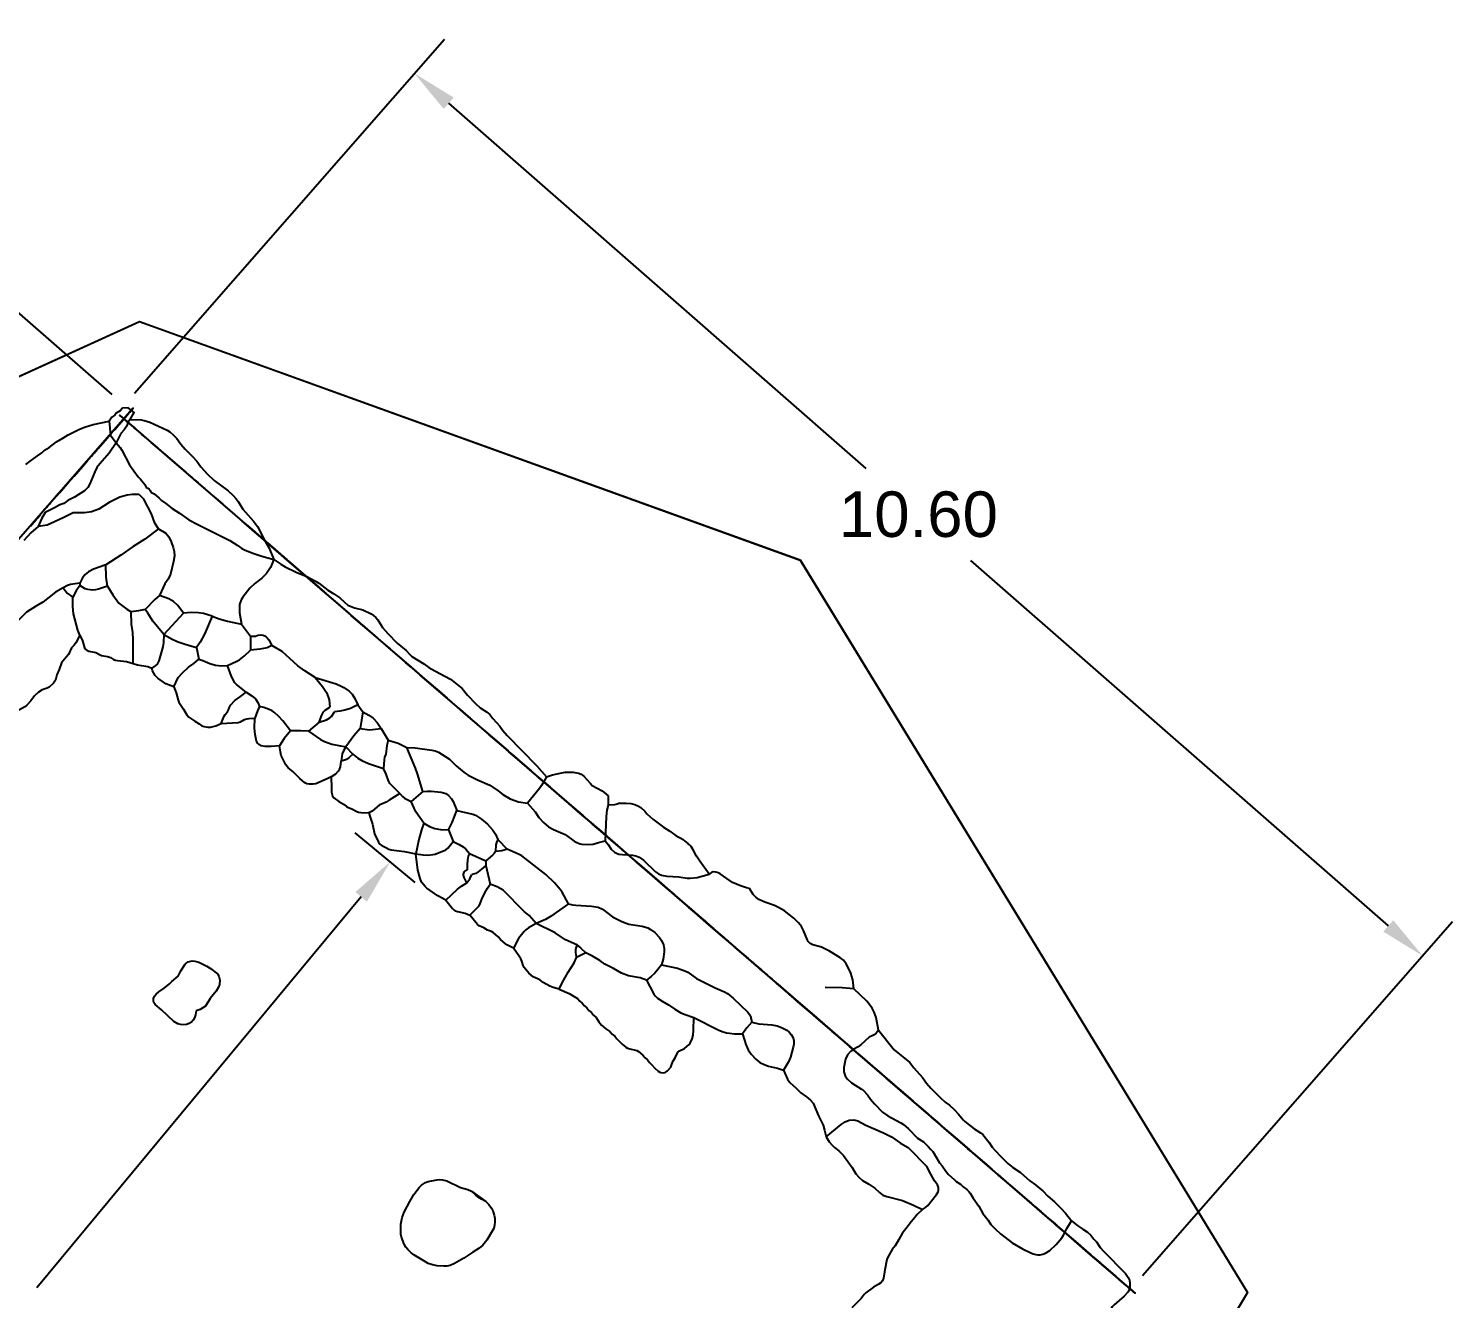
# Model space of a CAD drawing. Header units: metres. Extents: x -0.3 to 21.8, y 3 to 21.1.
# Drawn here: x 10.53 to 21.8, y 11 to 21.05 of the extents above; entities that cross this region are included whole.
import ezdxf

# ---------------------------------------------------------------- set-up
doc = ezdxf.new("R2010")
doc.units = ezdxf.units.M
doc.header["$MEASUREMENT"] = 0
doc.header["$XCLIPFRAME"] = 2
doc.layers.get('0').update_dxf_attribs({"color": 1})
for name, color, linetype in [('A-Wand-Steine', 5, 'Continuous'), ('D-Wand_Steine', 5, 'Continuous'), ('Plan_Bemassung', 7, 'Continuous'), ('Plan_Bild', 251, 'Continuous'), ('Plan_Steine', 5, 'Continuous')]:
    doc.layers.add(name, color=color, linetype=linetype)
doc.styles.get("Standard").update_dxf_attribs({"font": 'arial.ttf'})
doc.dimstyles.get("Standard").update_dxf_attribs({"dimscale": 2, "dimtxt": 0.18, "dimasz": 0.18, "dimexe": 0.18, "dimexo": 0.0625, "dimgap": 0.09, "dimtad": 0, "dimtih": 1, "dimtoh": 1, "dimzin": 0, "dimdsep": 46, "dimtxsty": 'Standard', "dimcen": 0.09, "dimadec": 0, "dimazin": 0, "dimtfac": 1, "dimtofl": 0, "dimtmove": 0, "dimatfit": 3, "dimfxl": 1, "dimtolj": 1, "dimtzin": 0, "dimarcsym": 0})
picture_1 = doc.add_image_def('image1.jpg', size_in_pixel=(608, 517))

# ---------------------------------------------------------------- blocks, each defined once
blk = doc.blocks.new('*D1')
at = {"layer": 'Defpoints', "color": 0, "transparency": 16777216}
for p in [(8.136, 20.814), (11.283, 18.071), (3.141, 8.729)]:
    blk.add_point(p, dxfattribs=at)
at = {"layer": 'Plan_Bemassung', "color": 0, "lineweight": -2, "transparency": 16777216}
for p, q in [((11.189, 18.154), (7.864, 21.051)), ((7.899, 20.543), (4.382, 16.507)), ((0.231, 11.743), (3.748, 15.779)), ((3.047, 8.811), (-0.277, 11.708))]:
    blk.add_line(p, q, dxfattribs=at)
at = {"layer": 'Plan_Bemassung', "color": 0, "transparency": 16777216}
for points in [[(7.854, 20.582), (7.944, 20.503), (8.136, 20.814)], [(0.185, 11.783), (0.276, 11.704), (-0.006, 11.472)]]:
    blk.add_solid(points, dxfattribs=at)
at = {"layer": 'Plan_Bemassung', "color": 0, "transparency": 16777216, "insert": (4.065, 16.143), "char_height": 0.36, "attachment_point": 5}
blk.add_mtext('\\A1;12.39', dxfattribs=at)
blk = doc.blocks.new('*D2')
at = {"layer": 'Defpoints', "color": 0, "transparency": 16777216}
for p in [(11.283, 18.071), (21.56, 13.711), (19.261, 11.086)]:
    blk.add_point(p, dxfattribs=at)
at = {"layer": 'Plan_Bemassung', "color": 0, "lineweight": -2, "transparency": 16777216}
for p, q in [((11.365, 18.165), (13.819, 20.967)), ((13.852, 20.459), (17.155, 17.567)), ((21.289, 13.948), (17.986, 16.84)), ((19.344, 11.18), (21.797, 13.982))]:
    blk.add_line(p, q, dxfattribs=at)
at = {"layer": 'Plan_Bemassung', "color": 0, "transparency": 16777216}
for points in [[(13.892, 20.504), (13.813, 20.414), (13.581, 20.696)], [(21.328, 13.993), (21.249, 13.903), (21.56, 13.711)]]:
    blk.add_solid(points, dxfattribs=at)
at = {"layer": 'Plan_Bemassung', "color": 0, "transparency": 16777216, "insert": (17.57, 17.204), "char_height": 0.36, "attachment_point": 5}
blk.add_mtext('\\A1;10.60', dxfattribs=at)
blk = doc.blocks.new('*D3')
at = {"layer": 'Defpoints', "color": 0, "transparency": 16777216}
for p in [(13.39, 14.455), (13.684, 14.211), (7.488, 6.738)]:
    blk.add_point(p, dxfattribs=at)
at = {"layer": 'Plan_Bemassung', "color": 0, "lineweight": -2, "transparency": 16777216}
for p, q in [((13.588, 14.291), (13.112, 14.685)), ((13.16, 14.178), (10.593, 11.083)), ((7.423, 7.26), (9.99, 10.355)), ((7.391, 6.818), (6.916, 7.212))]:
    blk.add_line(p, q, dxfattribs=at)
at = {"layer": 'Plan_Bemassung', "color": 0, "transparency": 16777216}
for points in [[(13.114, 14.216), (13.206, 14.14), (13.39, 14.455)], [(7.377, 7.298), (7.469, 7.221), (7.193, 6.982)]]:
    blk.add_solid(points, dxfattribs=at)
at = {"layer": 'Plan_Bemassung', "color": 0, "transparency": 16777216, "insert": (10.291, 10.719), "char_height": 0.36, "attachment_point": 5}
blk.add_mtext('\\A1;9.71', dxfattribs=at)

msp = doc.modelspace()

# ---------------------------------------------------------------- linework, layer by layer
msp.add_line((19.269, 11.055), (11.342, 17.91))
msp.add_lwpolyline([(11.348, 18.037), (3.25, 8.755)])
at = {"layer": 'A-Wand-Steine', "extrusion": (-0.753505, 0.657443, -1.93142e-16), "elevation": 3.307}
for points in [[(-20.791, 2.12), (-20.841, 2.308), (-20.965, 2.35), (-21.003, 2.285), (-21.013, 2.199), (-21.003, 2.018), (-20.979, 1.947), (-21.011, 1.86), (-21.018, 1.783), (-20.99, 1.725), (-21.022, 1.633), (-21.063, 1.533), (-21.039, 1.343), (-21.028, 1.131), (-21.03, 0.914), (-21.035, 0.778), (-21.062, 0.651), (-21.038, 0.584), (-21.022, 0.498), (-20.995, 0.476), (-20.892, 0.443), (-20.755, 0.547), (-20.668, 0.735), (-20.603, 0.9), (-20.538, 1.088), (-20.538, 1.354), (-20.56, 1.503), (-20.576, 1.588), (-20.596, 1.656), (-20.609, 1.786), (-20.669, 1.875), (-20.724, 1.955)], [(-20.068, 1.361), (-20.106, 1.477), (-20.175, 1.581), (-20.293, 1.603), (-20.351, 1.601), (-20.403, 1.61), (-20.459, 1.626), (-20.517, 1.606), (-20.577, 1.526), (-20.612, 1.44), (-20.643, 1.34), (-20.645, 1.28), (-20.664, 1.215), (-20.737, 1.124), (-20.811, 0.962), (-20.871, 0.882), (-20.884, 0.754), (-20.908, 0.637), (-21.019, 0.452), (-21.033, 0.331), (-21.033, 0.228), (-21.017, 0.14), (-20.984, 0.102), (-20.959, 0.078), (-20.867, 0.095), (-20.773, 0.07), (-20.668, 0.016), (-20.529, -0.015), (-20.414, -0.032), (-20.315, -0.015), (-20.166, -0.032), (-20.045, -0.021), (-20.001, -0.005), (-19.915, 0.004), (-19.86, 0.013), (-19.829, 0.025), (-19.842, 0.195), (-19.871, 0.258), (-19.895, 0.349), (-19.88, 0.431), (-19.906, 0.604), (-19.947, 0.684), (-19.953, 0.787), (-19.984, 0.889), (-20.024, 0.962), (-20.037, 1.047), (-20.033, 1.128), (-20.06, 1.227)]]:
    msp.add_lwpolyline(points, close=True, dxfattribs=at)
at = {"layer": 'D-Wand_Steine', "extrusion": (0.654129, 0.756383, -6.32069e-16), "elevation": 20.966}
for points in [[(3.194, 0.953), (3.182, 1.06), (3.206, 1.109), (3.211, 1.153), (3.187, 1.187), (3.158, 1.195), (3.138, 1.21), (3.128, 1.259), (3.139, 1.306), (3.147, 1.318), (3.13, 1.332), (3.108, 1.352), (3.112, 1.387), (3.119, 1.425), (3.12, 1.481), (3.106, 1.495), (3.065, 1.513), (3.017, 1.523), (2.953, 1.514), (2.867, 1.48), (2.804, 1.48), (2.735, 1.493), (2.681, 1.507), (2.632, 1.516), (2.568, 1.525), (2.539, 1.532), (2.507, 1.585), (2.477, 1.613), (2.439, 1.623), (2.389, 1.621), (2.37, 1.602), (2.291, 1.554), (2.229, 1.537), (2.182, 1.535), (2.107, 1.502), (2.06, 1.468), (1.998, 1.455), (1.934, 1.445), (1.886, 1.396), (1.755, 1.319), (1.678, 1.294), (1.703, 1.257), (1.713, 1.219), (1.604, 1.109), (1.581, 1.056), (1.579, 1.017), (1.6, 0.97), (1.632, 0.941), (1.681, 0.9), (1.722, 0.857), (1.75, 0.817), (1.758, 0.765), (1.78, 0.744), (1.836, 0.707), (1.934, 0.621), (1.936, 0.577), (1.939, 0.545), (1.932, 0.515), (1.903, 0.503), (1.833, 0.494), (1.801, 0.496), (1.795, 0.475), (1.802, 0.432), (1.805, 0.404), (1.824, 0.397), (1.93, 0.387), (1.98, 0.355), (2.016, 0.316), (2.076, 0.304), (2.149, 0.279), (2.261, 0.26), (2.378, 0.264), (2.589, 0.183), (2.736, 0.156), (2.844, 0.152), (2.93, 0.152), (2.979, 0.178), (3.011, 0.228), (3.03, 0.258), (3.081, 0.26), (3.11, 0.264), (3.127, 0.283), (3.133, 0.314), (3.118, 0.329), (3.102, 0.367), (3.116, 0.405), (3.146, 0.437), (3.146, 0.483), (3.163, 0.511), (3.19, 0.525), (3.197, 0.538), (3.224, 0.582), (3.234, 0.639), (3.257, 0.687), (3.259, 0.712), (3.243, 0.737), (3.233, 0.797), (3.227, 0.847), (3.242, 0.876), (3.237, 0.908)], [(1.783, 0.703), (1.723, 0.751), (1.698, 0.805), (1.674, 0.851), (1.621, 0.923), (1.597, 0.956), (1.552, 0.992), (1.553, 1.056), (1.578, 1.093), (1.62, 1.155), (1.645, 1.187), (1.662, 1.204), (1.669, 1.233), (1.643, 1.248), (1.613, 1.236), (1.558, 1.201), (1.537, 1.114), (1.489, 1.017), (1.472, 0.948), (1.447, 0.917), (1.442, 0.858), (1.434, 0.794), (1.42, 0.739), (1.412, 0.681), (1.405, 0.631), (1.398, 0.581), (1.392, 0.562), (1.335, 0.467), (1.384, 0.451), (1.434, 0.451), (1.534, 0.445), (1.57, 0.436), (1.599, 0.418), (1.638, 0.426), (1.681, 0.442), (1.718, 0.445), (1.753, 0.41), (1.759, 0.391), (1.768, 0.395), (1.778, 0.503), (1.819, 0.538), (1.883, 0.54), (1.907, 0.57), (1.87, 0.619)], [(1.739, 0.393), (1.734, 0.413), (1.728, 0.423), (1.694, 0.422), (1.611, 0.41), (1.572, 0.407), (1.538, 0.418), (1.511, 0.419), (1.495, 0.429), (1.392, 0.438), (1.308, 0.452), (1.252, 0.458), (1.216, 0.463), (1.173, 0.452), (1.144, 0.428), (1.119, 0.405), (1.1, 0.38), (1.078, 0.361), (1.074, 0.341), (1.083, 0.331), (1.136, 0.326), (1.264, 0.325), (1.313, 0.336), (1.448, 0.345), (1.566, 0.342), (1.643, 0.351), (1.694, 0.362), (1.73, 0.375)], [(1.419, 0.831), (1.437, 0.949), (1.515, 1.112), (1.559, 1.252), (1.595, 1.437), (1.573, 1.499), (1.54, 1.618), (1.542, 1.694), (1.513, 1.846), (1.422, 1.902), (1.342, 1.902), (1.262, 1.917), (1.205, 1.942), (1.118, 1.953), (1.042, 1.98), (0.984, 2.002), (0.904, 2.024), (0.862, 2.04), (0.809, 2.102), (0.758, 2.148), (0.722, 2.166), (0.665, 2.137), (0.57, 2.153), (0.505, 2.201), (0.463, 2.246), (0.43, 2.281), (0.408, 2.326), (0.357, 2.372), (0.261, 2.399), (0.186, 2.394), (0.097, 2.385), (0.024, 2.403), (-0.082, 2.43), (-0.166, 2.429), (-0.208, 2.387), (-0.252, 2.363), (-0.302, 2.326), (-0.358, 2.28), (-0.406, 2.222), (-0.446, 2.19), (-0.479, 2.153), (-0.539, 2.115), (-0.589, 2.099), (-0.637, 2.086), (-0.755, 2.101), (-0.804, 2.027), (-0.817, 1.965), (-0.846, 1.912), (-0.879, 1.856), (-0.875, 1.807), (-0.846, 1.77), (-0.846, 1.58), (-0.868, 1.37), (-0.917, 1.177), (-0.953, 1.044), (-0.984, 0.822), (-1.046, 0.722), (-1.052, 0.627), (-0.979, 0.492), (-0.859, 0.328), (-0.813, 0.332), (-0.715, 0.354), (-0.607, 0.385), (-0.508, 0.423), (-0.335, 0.483), (-0.246, 0.529), (-0.153, 0.509), (-0.08, 0.472), (0.115, 0.445), (0.206, 0.428), (0.268, 0.403), (0.33, 0.368), (0.447, 0.372), (0.503, 0.383), (0.671, 0.392), (0.76, 0.357), (0.837, 0.334), (1.031, 0.324), (1.062, 0.35), (1.096, 0.395), (1.147, 0.443), (1.187, 0.47), (1.238, 0.477), (1.295, 0.472), (1.324, 0.494), (1.348, 0.559), (1.382, 0.656), (1.397, 0.727)], [(-0.926, 0.371), (-1.022, 0.488), (-1.045, 0.52), (-1.068, 0.578), (-1.313, 0.576), (-1.413, 0.59), (-1.483, 0.595), (-1.583, 0.597), (-1.604, 0.539), (-1.595, 0.497), (-1.583, 0.464), (-1.544, 0.434), (-1.523, 0.413), (-1.518, 0.385), (-1.532, 0.35), (-1.539, 0.332), (-1.539, 0.311), (-1.532, 0.28), (-1.504, 0.245), (-1.467, 0.206), (-1.388, 0.201), (-1.18, 0.199), (-1.003, 0.206), (-0.964, 0.215), (-0.929, 0.241), (-0.894, 0.278)], [(-1.185, 0.73), (-1.124, 0.823), (-1.078, 0.877), (-1.068, 0.949), (-1.117, 1.012), (-1.157, 1.042), (-1.194, 1.042), (-1.243, 1.026), (-1.304, 0.977), (-1.35, 0.923), (-1.374, 0.902), (-1.444, 0.89), (-1.509, 0.86), (-1.534, 0.825), (-1.544, 0.786), (-1.502, 0.718), (-1.52, 0.679), (-1.537, 0.653), (-1.479, 0.627), (-1.418, 0.609), (-1.311, 0.613), (-1.255, 0.63), (-1.255, 0.648), (-1.206, 0.672), (-1.18, 0.683)], [(-1.54, 0.38), (-1.53, 0.406), (-1.558, 0.418), (-1.582, 0.443), (-1.603, 0.474), (-1.61, 0.511), (-1.624, 0.532), (-1.805, 0.548), (-1.871, 0.569), (-1.952, 0.562), (-1.941, 0.541), (-1.887, 0.515), (-1.756, 0.492), (-1.712, 0.478), (-1.684, 0.46), (-1.677, 0.42), (-1.691, 0.39), (-1.708, 0.362), (-1.717, 0.338), (-1.708, 0.308), (-1.684, 0.283), (-1.68, 0.25), (-1.691, 0.227), (-1.736, 0.208), (-1.826, 0.194), (-1.831, 0.182), (-1.803, 0.175), (-1.754, 0.175), (-1.659, 0.175), (-1.6, 0.175), (-1.535, 0.175), (-1.498, 0.189), (-1.498, 0.215), (-1.528, 0.241), (-1.556, 0.245), (-1.577, 0.255), (-1.589, 0.283), (-1.575, 0.322), (-1.561, 0.357)], [(-1.783, 0.94), (-1.833, 0.94), (-1.893, 0.925), (-1.921, 0.936), (-1.948, 0.962), (-1.973, 0.996), (-1.98, 1.046), (-2, 1.092), (-2.039, 1.107), (-2.09, 1.096), (-2.136, 1.092), (-2.199, 1.094), (-2.253, 1.1), (-2.298, 1.103), (-2.368, 1.128), (-2.411, 1.154), (-2.478, 1.178), (-2.534, 1.168), (-2.578, 1.183), (-2.632, 1.22), (-2.699, 1.224), (-2.718, 1.194), (-2.729, 1.144), (-2.727, 1.113), (-2.721, 1.066), (-2.723, 1.007), (-2.738, 0.957), (-2.74, 0.907), (-2.688, 0.855), (-2.707, 0.819), (-2.737, 0.793), (-2.79, 0.756), (-2.781, 0.689), (-2.738, 0.626), (-2.696, 0.49), (-2.647, 0.487), (-2.627, 0.464), (-2.541, 0.474), (-2.428, 0.533), (-2.287, 0.557), (-2.148, 0.57), (-2.058, 0.589), (-2.03, 0.574), (-1.996, 0.582), (-1.952, 0.591), (-1.883, 0.591), (-1.774, 0.576), (-1.716, 0.595), (-1.682, 0.613), (-1.679, 0.647), (-1.681, 0.717), (-1.705, 0.825)], [(-1.695, 0.252), (-1.701, 0.273), (-1.725, 0.295), (-1.734, 0.305), (-1.736, 0.352), (-1.708, 0.385), (-1.698, 0.42), (-1.703, 0.446), (-1.756, 0.481), (-1.895, 0.507), (-1.962, 0.537), (-2.036, 0.548), (-2.142, 0.551), (-2.252, 0.531), (-2.38, 0.509), (-2.498, 0.467), (-2.601, 0.452), (-2.681, 0.451), (-2.722, 0.432), (-2.751, 0.404), (-2.77, 0.365), (-2.762, 0.34), (-2.728, 0.32), (-2.691, 0.306), (-2.642, 0.235), (-2.615, 0.174), (-2.601, 0.129), (-2.469, 0.118), (-2.248, 0.146), (-2.022, 0.161), (-1.883, 0.168), (-1.852, 0.193), (-1.808, 0.21), (-1.746, 0.219), (-1.704, 0.226)], [(-2.735, 0.587), (-2.77, 0.644), (-2.8, 0.676), (-2.873, 0.691), (-2.999, 0.661), (-3.068, 0.635), (-3.094, 0.501), (-3.081, 0.414), (-2.995, 0.39), (-2.878, 0.383), (-2.802, 0.403), (-2.748, 0.423), (-2.72, 0.462), (-2.713, 0.511)], [(-2.753, 0.216), (-2.763, 0.256), (-2.788, 0.293), (-2.819, 0.328), (-2.861, 0.336), (-2.911, 0.331), (-2.975, 0.336), (-3.042, 0.324), (-3.057, 0.287), (-3.07, 0.243), (-3.087, 0.192), (-3.102, 0.166), (-3.108, 0.083), (-3.076, 0.059), (-3.047, 0.054), (-2.954, 0.063), (-2.878, 0.061), (-2.79, 0.064), (-2.764, 0.07), (-2.725, 0.083), (-2.718, 0.111), (-2.721, 0.141)], [(-2.823, 0.941), (-2.854, 0.961), (-2.907, 1), (-2.957, 1.039), (-2.959, 1.064), (-3.019, 1.065), (-3.049, 1.077), (-3.108, 1.093), (-3.261, 1.091), (-3.32, 1.082), (-3.358, 1.061), (-3.402, 1.033), (-3.417, 0.999), (-3.439, 0.955), (-3.453, 0.916), (-3.455, 0.871), (-3.428, 0.835), (-3.369, 0.795), (-3.301, 0.776), (-3.183, 0.774), (-3.057, 0.765), (-2.953, 0.748), (-2.871, 0.757), (-2.819, 0.78), (-2.794, 0.838), (-2.806, 0.916)], [(-3.111, 0.483), (-3.124, 0.574), (-3.137, 0.653), (-3.204, 0.702), (-3.313, 0.731), (-3.386, 0.739), (-3.471, 0.705), (-3.514, 0.666), (-3.546, 0.579), (-3.566, 0.499), (-3.566, 0.436), (-3.557, 0.375), (-3.518, 0.317), (-3.494, 0.304), (-3.443, 0.319), (-3.365, 0.329), (-3.274, 0.329), (-3.155, 0.338), (-3.116, 0.364), (-3.109, 0.403)], [(-3.17, 0.208), (-3.182, 0.26), (-3.22, 0.271), (-3.25, 0.268), (-3.27, 0.28), (-3.29, 0.304), (-3.318, 0.32), (-3.355, 0.324), (-3.422, 0.31), (-3.454, 0.288), (-3.486, 0.263), (-3.516, 0.233), (-3.519, 0.206), (-3.505, 0.196), (-3.474, 0.182), (-3.438, 0.196), (-3.4, 0.204), (-3.355, 0.193), (-3.347, 0.174), (-3.349, 0.139), (-3.364, 0.126), (-3.383, 0.12), (-3.42, 0.122), (-3.444, 0.11), (-3.437, 0.094), (-3.4, 0.082), (-3.384, 0.073), (-3.384, 0.054), (-3.378, 0.032), (-3.29, 0.032), (-3.23, 0.031), (-3.18, 0.058), (-3.172, 0.161)], [(-3.57, 0.767), (-3.558, 0.838), (-3.6, 0.892), (-3.646, 0.931), (-3.705, 0.931), (-3.788, 0.921), (-3.884, 0.894), (-3.957, 0.887), (-4.014, 0.858), (-4.031, 0.792), (-4.038, 0.745), (-4.031, 0.669), (-4.05, 0.623), (-4.048, 0.581), (-4.019, 0.566), (-3.933, 0.564), (-3.842, 0.564), (-3.749, 0.571), (-3.683, 0.593), (-3.617, 0.628), (-3.595, 0.674)], [(-3.596, 0.135), (-3.577, 0.158), (-3.575, 0.203), (-3.604, 0.221), (-3.783, 0.21), (-3.879, 0.209), (-3.992, 0.209), (-4.11, 0.199), (-4.125, 0.192), (-4.122, 0.152), (-4.125, 0.098), (-4.156, 0.063), (-4.188, 0.044), (-4.205, 0.028), (-4.208, 0.003), (-4.198, -0.01), (-4.003, -0.008), (-3.968, 0.013), (-3.794, 0.02), (-3.647, 0.025), (-3.598, 0.032), (-3.595, 0.088)], [(-3.626, 0.375), (-3.614, 0.434), (-3.626, 0.497), (-3.683, 0.529), (-3.737, 0.537), (-3.818, 0.51), (-3.871, 0.49), (-3.92, 0.493), (-3.952, 0.471), (-3.967, 0.422), (-3.984, 0.39), (-4.006, 0.36), (-4.026, 0.319), (-4.018, 0.287), (-4.009, 0.25), (-3.886, 0.253), (-3.813, 0.248), (-3.744, 0.245), (-3.697, 0.262), (-3.666, 0.326)], [(-4.082, 0.463), (-4.117, 0.547), (-4.171, 0.642), (-4.224, 0.674), (-4.364, 0.701), (-4.43, 0.706), (-4.472, 0.689), (-4.506, 0.657), (-4.514, 0.62), (-4.523, 0.508), (-4.54, 0.446), (-4.572, 0.412), (-4.621, 0.378), (-4.624, 0.353), (-4.599, 0.343), (-4.487, 0.314), (-4.391, 0.265), (-4.354, 0.211), (-4.354, 0.14), (-4.347, 0.077), (-4.3, 0.069), (-4.249, 0.05), (-4.249, -0.009), (-4.229, -0.016), (-4.217, 0.02), (-4.193, 0.052), (-4.156, 0.081), (-4.134, 0.123), (-4.134, 0.17), (-4.119, 0.238), (-4.077, 0.248), (-4.055, 0.26), (-4.046, 0.295), (-4.07, 0.319), (-4.077, 0.356), (-4.07, 0.397)], [(-4.385, 0.207), (-4.459, 0.294), (-4.562, 0.316), (-4.674, 0.336), (-4.744, 0.353), (-4.842, 0.355), (-4.873, 0.338), (-4.914, 0.303), (-4.987, 0.215), (-5.013, 0.17), (-5.081, 0.102), (-5.103, 0.078), (-5.105, 0.054), (-5.076, 0.038), (-5.037, 0.034), (-5.026, 0.008), (-5.013, -0.027), (-4.963, -0.029), (-4.831, 0.001), (-4.761, 0.03), (-4.687, 0.041), (-4.538, -0.003), (-4.378, -0.029), (-4.3, -0.025), (-4.265, -0.014), (-4.273, 0.038), (-4.304, 0.058), (-4.357, 0.069), (-4.372, 0.135)], [(-4.985, 1.117), (-5.043, 1.177), (-5.136, 1.363), (-5.254, 1.572), (-5.3, 1.698), (-5.391, 1.8), (-5.403, 1.839), (-5.482, 1.874), (-5.55, 1.885), (-5.641, 1.883), (-5.661, 1.9), (-5.67, 1.982), (-5.69, 2.083), (-5.739, 2.101), (-5.815, 2.116), (-5.864, 2.173), (-5.926, 2.213), (-6.012, 2.224), (-6.159, 2.202), (-6.26, 2.213), (-6.272, 2.18), (-6.311, 2.119), (-6.382, 2.033), (-6.471, 1.964), (-6.475, 1.806), (-6.602, 1.695), (-6.788, 1.531), (-6.81, 1.42), (-6.826, 1.262), (-6.807, 1.188), (-6.816, 0.551), (-6.797, 0.467), (-6.731, 0.41), (-6.652, 0.372), (-6.557, 0.389), (-6.49, 0.391), (-6.451, 0.354), (-6.451, 0.304), (-6.471, 0.265), (-6.478, 0.23), (-6.461, 0.223), (-6.378, 0.222), (-6.26, 0.212), (-6.105, 0.191), (-5.924, 0.126), (-5.771, 0.103), (-5.651, 0.093), (-5.612, 0.112), (-5.565, 0.149), (-5.44, 0.168), (-5.371, 0.205), (-5.332, 0.24), (-5.305, 0.284), (-5.241, 0.284), (-5.183, 0.313), (-5.077, 0.364), (-4.907, 0.414), (-4.797, 0.448), (-4.755, 0.49), (-4.694, 0.534), (-4.613, 0.548), (-4.608, 0.637), (-4.603, 0.801), (-4.576, 0.932), (-4.6, 0.971), (-4.703, 1.019), (-4.826, 1.066), (-4.87, 1.064), (-4.912, 1.087)], [(-4.797, 0.448), (-4.755, 0.49), (-4.694, 0.534), (-4.613, 0.548), (-4.608, 0.637), (-4.603, 0.801), (-4.576, 0.932), (-4.6, 0.971), (-4.703, 1.019), (-4.826, 1.066), (-4.87, 1.064), (-4.912, 1.087), (-4.985, 1.117), (-5.043, 1.177), (-5.136, 1.363), (-5.254, 1.572), (-5.3, 1.698), (-5.391, 1.8), (-5.403, 1.839), (-5.482, 1.874), (-5.55, 1.885), (-5.641, 1.883), (-5.661, 1.9), (-5.67, 1.982), (-5.69, 2.083), (-5.739, 2.101), (-5.815, 2.116), (-5.864, 2.173), (-5.926, 2.213), (-6.012, 2.224), (-6.159, 2.202), (-6.26, 2.213), (-6.272, 2.18), (-6.311, 2.119), (-6.382, 2.033), (-6.471, 1.964), (-6.475, 1.806), (-6.602, 1.695), (-6.788, 1.531), (-6.81, 1.42), (-6.826, 1.262), (-6.807, 1.188), (-6.816, 0.551), (-6.797, 0.467), (-6.731, 0.41), (-6.652, 0.372), (-6.557, 0.389), (-6.49, 0.391), (-6.451, 0.354), (-6.451, 0.304), (-6.471, 0.265), (-6.478, 0.23), (-6.461, 0.223), (-6.378, 0.222), (-6.26, 0.212), (-6.105, 0.191), (-5.924, 0.126), (-5.771, 0.103), (-5.651, 0.093), (-5.612, 0.112), (-5.565, 0.149), (-5.44, 0.168), (-5.371, 0.205), (-5.332, 0.24), (-5.305, 0.284), (-5.241, 0.284), (-5.183, 0.313), (-5.077, 0.364), (-4.907, 0.414)], [(-5.128, 0.165), (-5.095, 0.18), (-5.058, 0.195), (-5.032, 0.222), (-5.028, 0.252), (-5.06, 0.272), (-5.122, 0.278), (-5.196, 0.278), (-5.253, 0.272), (-5.279, 0.257), (-5.321, 0.222), (-5.358, 0.184), (-5.375, 0.154), (-5.364, 0.121), (-5.343, 0.115), (-5.292, 0.11), (-5.24, 0.112), (-5.174, 0.128)], [(-5.266, 0.016), (-5.292, 0.034), (-5.319, 0.055), (-5.375, 0.069), (-5.478, 0.064), (-5.579, 0.058), (-5.631, 0.053), (-5.645, 0.036), (-5.64, -0.001), (-5.64, -0.039), (-5.612, -0.049), (-5.542, -0.043), (-5.421, -0.032), (-5.327, -0.032), (-5.257, -0.034), (-5.22, -0.034), (-5.216, -0.019)], [(-5.654, 0.025), (-5.694, 0.049), (-5.74, 0.074), (-5.833, 0.092), (-5.915, 0.092), (-5.963, 0.089), (-5.978, 0.07), (-5.984, 0.021), (-5.939, -0.027), (-5.841, -0.047), (-5.767, -0.051), (-5.683, -0.051), (-5.658, -0.044), (-5.651, -0.013)], [(-6.017, 0.052), (-6.082, 0.111), (-6.154, 0.167), (-6.238, 0.184), (-6.285, 0.16), (-6.327, 0.114), (-6.358, 0.067), (-6.377, 0.019), (-6.365, -0.012), (-6.312, -0.028), (-6.243, -0.044), (-6.175, -0.05), (-6.055, -0.035), (-5.998, 0.008)], [(-6.336, 0.183), (-6.367, 0.213), (-6.46, 0.211), (-6.504, 0.208), (-6.516, 0.191), (-6.509, 0.16), (-6.518, 0.141), (-6.523, 0.085), (-6.521, 0.013), (-6.509, 0), (-6.461, -0.003), (-6.425, 0.003), (-6.396, 0.024), (-6.367, 0.057), (-6.348, 0.114), (-6.336, 0.133)], [(-6.464, 0.326), (-6.49, 0.353), (-6.527, 0.364), (-6.576, 0.359), (-6.641, 0.344), (-6.694, 0.367), (-6.775, 0.409), (-6.824, 0.454), (-6.881, 0.465), (-6.943, 0.458), (-7.034, 0.455), (-7.152, 0.457), (-7.223, 0.452), (-7.283, 0.435), (-7.339, 0.412), (-7.348, 0.356), (-7.315, 0.292), (-7.322, 0.24), (-7.327, 0.185), (-7.346, 0.14), (-7.366, 0.06), (-7.349, -0.006), (-7.313, -0.023), (-7.22, -0.034), (-7.051, -0.033), (-7.051, 0.071), (-7.025, 0.121), (-6.97, 0.133), (-6.881, 0.207), (-6.778, 0.248), (-6.632, 0.249), (-6.544, 0.243), (-6.503, 0.217), (-6.497, 0.234), (-6.481, 0.275)], [(-6.53, 0.127), (-6.521, 0.172), (-6.539, 0.214), (-6.588, 0.231), (-6.789, 0.234), (-6.853, 0.191), (-6.916, 0.145), (-6.954, 0.115), (-6.995, 0.095), (-7.017, 0.083), (-7.031, 0.053), (-7.038, 0.02), (-7.014, -0.025), (-6.875, -0.031), (-6.642, -0.03), (-6.561, -0.015), (-6.533, 0.02)], [(-6.857, 0.913), (-6.829, 1.143), (-6.833, 1.214), (-6.9, 1.293), (-6.959, 1.347), (-7.07, 1.356), (-7.137, 1.376), (-7.227, 1.325), (-7.272, 1.193), (-7.316, 1.01), (-7.333, 0.923), (-7.291, 0.793), (-7.285, 0.655), (-7.291, 0.599), (-7.285, 0.548), (-7.274, 0.497), (-7.272, 0.469), (-7.202, 0.477), (-7.148, 0.486), (-7.064, 0.474), (-6.984, 0.486), (-6.906, 0.486), (-6.846, 0.49), (-6.846, 0.716)]]:
    msp.add_lwpolyline(points, close=True, dxfattribs=at)
at = {"layer": 'Plan_Bild'}
msp.add_lwpolyline([(0.85, 9.495), (4.661, 15.664), (11.406, 18.731), (16.633, 16.844), (20.174, 11.046), (16.431, 4.809), (10.496, 2.955), (5.909, 3.529)], close=True, dxfattribs=at)
at = {"layer": 'Plan_Steine'}
for p, q in [((11.333, 17.957), (11.315, 17.938)), ((11.258, 17.846), (11.22, 17.772)), ((11.403, 17.362), (11.44, 17.325)), ((10.734, 17.256), (10.659, 17.219)), ((10.808, 17.181), (10.733, 17.145)), ((10.882, 17.218), (10.808, 17.181)), ((10.934, 16.66), (10.933, 16.642)), ((11.754, 16.423), (11.599, 16.254)), ((12.212, 16.335), (12.285, 16.242)), ((12.285, 16.242), (12.285, 16.13)), ((12.285, 16.242), (12.323, 16.242)), ((11.858, 16.152), (11.876, 16.059)), ((12.452, 16.166), (12.415, 16.148)), ((13.135, 15.697), (13.172, 15.641)), ((12.829, 15.56), (12.743, 15.488)), ((13.172, 15.641), (13.152, 15.511)), ((13.319, 15.51), (13.374, 15.417)), ((13.04, 15.364), (13.095, 15.308)), ((13.647, 15.011), (13.556, 14.933)), ((15.116, 14.977), (15.115, 14.903)), ((13.852, 14.708), (13.888, 14.615)), ((14.241, 14.631), (14.315, 14.556)), ((14.017, 14.521), (14.147, 14.464)), ((14.147, 14.464), (14.146, 14.427)), ((14.146, 14.427), (14.182, 14.278)), ((14.939, 13.734), (14.865, 13.698)), ((17.489, 12.193), (17.637, 12.043))]:
    msp.add_line(p, q, dxfattribs=at)
for points in [[(11.333, 17.957), (11.363, 18.012), (11.315, 18.049), (11.271, 18.045), (11.252, 18.025), (11.222, 18.007), (11.21, 17.99), (11.186, 17.975), (11.165, 17.942)], [(10.507, 17.601), (10.541, 17.625), (10.598, 17.669), (10.633, 17.693), (10.655, 17.712), (10.69, 17.735), (10.749, 17.779), (10.8, 17.808), (10.842, 17.835), (10.927, 17.878), (10.971, 17.895), (11.038, 17.916), (11.165, 17.942)], [(11.165, 17.942), (11.176, 17.833), (11.22, 17.772)], [(11.315, 17.938), (11.308, 17.914), (11.3, 17.897), (11.284, 17.874), (11.258, 17.846)], [(11.333, 17.957), (11.418, 17.953), (11.442, 17.949), (11.487, 17.934), (11.626, 17.872), (11.647, 17.858), (11.676, 17.832), (11.701, 17.805), (11.732, 17.761), (11.768, 17.721), (11.823, 17.666), (11.859, 17.626), (11.89, 17.582), (11.942, 17.525), (11.998, 17.473), (12.108, 17.391), (12.145, 17.356), (12.17, 17.328), (12.186, 17.308), (12.224, 17.247), (12.309, 17.151), (12.339, 17.11), (12.393, 17.006), (12.429, 16.944), (12.47, 16.849)], [(11.22, 17.772), (11.166, 17.69), (11.091, 17.605), (11.068, 17.575), (11.052, 17.543), (11.014, 17.446), (10.997, 17.417), (10.971, 17.392), (10.891, 17.342), (10.839, 17.314), (10.808, 17.292)], [(11.22, 17.772), (11.253, 17.733), (11.267, 17.712), (11.327, 17.597), (11.395, 17.503), (11.414, 17.483), (11.447, 17.442), (11.459, 17.417)], [(11.403, 17.362), (11.348, 17.362), (11.308, 17.358), (11.249, 17.342), (11.165, 17.299), (11.083, 17.245), (11.027, 17.224), (10.971, 17.217), (10.882, 17.218)], [(11.459, 17.417), (11.471, 17.412), (11.482, 17.404), (11.49, 17.393), (11.496, 17.38)], [(11.496, 17.38), (11.521, 17.368), (11.561, 17.334), (11.581, 17.315), (11.614, 17.292), (11.665, 17.251), (11.723, 17.215), (11.795, 17.163), (11.868, 17.124), (12.121, 16.997), (12.179, 16.962), (12.217, 16.934), (12.242, 16.922), (12.31, 16.896), (12.374, 16.874), (12.47, 16.849)], [(10.808, 17.292), (10.776, 17.28), (10.734, 17.256)], [(11.556, 17.091), (11.527, 17.135), (11.501, 17.208), (11.44, 17.325)], [(10.659, 17.219), (10.629, 17.17), (10.603, 17.108)], [(10.733, 17.145), (10.675, 17.119), (10.603, 17.108)], [(10.603, 17.108), (10.547, 17.059), (10.491, 16.998)], [(11.556, 17.091), (11.448, 17.009), (11.355, 16.952), (11.259, 16.881), (11.14, 16.805)], [(11.556, 17.091), (11.615, 17.055), (11.638, 17.028), (11.657, 16.987), (11.671, 16.944), (11.679, 16.911), (11.683, 16.877), (11.676, 16.833), (11.651, 16.733), (11.634, 16.693), (11.607, 16.654), (11.592, 16.625), (11.564, 16.563)], [(11.14, 16.805), (11.041, 16.771), (11.002, 16.75), (10.977, 16.728), (10.956, 16.704), (10.934, 16.66)], [(11.152, 16.637), (11.142, 16.709), (11.14, 16.805)], [(12.47, 16.849), (12.442, 16.785), (12.428, 16.761), (12.412, 16.738), (12.374, 16.7), (12.319, 16.659), (12.278, 16.621), (12.224, 16.55), (12.211, 16.529), (12.198, 16.492), (12.196, 16.452), (12.197, 16.425), (12.212, 16.335)], [(12.47, 16.849), (12.525, 16.811), (12.559, 16.79), (12.645, 16.748), (12.731, 16.713), (12.805, 16.675), (12.826, 16.661), (12.895, 16.606), (12.945, 16.576), (12.991, 16.545), (13.027, 16.509), (13.054, 16.487), (13.107, 16.466), (13.174, 16.449), (13.238, 16.418), (13.258, 16.405), (13.277, 16.389), (13.293, 16.37), (13.33, 16.31), (13.372, 16.261), (13.445, 16.187), (13.473, 16.162), (13.516, 16.127), (13.544, 16.096), (13.561, 16.08), (13.656, 16.023), (13.695, 15.994), (13.743, 15.966), (13.868, 15.9), (13.96, 15.828), (14.002, 15.775), (14.064, 15.709), (14.102, 15.675), (14.151, 15.643), (14.177, 15.62), (14.202, 15.589), (14.257, 15.529), (14.281, 15.494), (14.315, 15.454), (14.547, 15.217), (14.626, 15.128)], [(10.803, 16.624), (10.741, 16.59), (10.642, 16.511), (10.59, 16.482), (10.512, 16.432), (10.437, 16.358), (10.345, 16.29), (10.313, 16.275), (10.266, 16.261), (10.215, 16.257), (10.151, 16.258)], [(10.934, 16.66), (10.861, 16.65), (10.836, 16.641), (10.803, 16.624)], [(10.803, 16.624), (10.834, 16.581), (10.877, 16.549)], [(10.933, 16.642), (10.905, 16.601), (10.877, 16.549)], [(11.152, 16.637), (11.081, 16.612), (11.057, 16.607), (11.033, 16.606), (10.997, 16.61), (10.975, 16.617), (10.933, 16.642)], [(11.152, 16.637), (11.194, 16.567), (11.241, 16.503), (11.305, 16.455), (11.34, 16.435)], [(10.934, 16.25), (10.919, 16.289), (10.884, 16.419), (10.878, 16.476), (10.877, 16.549)], [(11.564, 16.563), (11.526, 16.532), (11.452, 16.452)], [(11.754, 16.423), (11.709, 16.484), (11.676, 16.515), (11.639, 16.537), (11.564, 16.563)], [(11.452, 16.452), (11.397, 16.441), (11.34, 16.435)], [(11.355, 16.026), (11.356, 16.216), (11.353, 16.27), (11.343, 16.335), (11.34, 16.435)], [(11.599, 16.254), (11.511, 16.361), (11.473, 16.422), (11.452, 16.452)], [(11.98, 16.399), (11.912, 16.42), (11.872, 16.427), (11.816, 16.428), (11.754, 16.423)], [(11.98, 16.399), (11.919, 16.256), (11.886, 16.193), (11.858, 16.152)], [(11.98, 16.399), (12.036, 16.379), (12.103, 16.361), (12.212, 16.335)], [(10.934, 16.25), (10.901, 16.189), (10.889, 16.171), (10.868, 16.148), (10.843, 16.097), (10.798, 16.044), (10.788, 16.029), (10.771, 15.978), (10.752, 15.934), (10.74, 15.894), (10.731, 15.876), (10.725, 15.868), (10.692, 15.838), (10.675, 15.83), (10.635, 15.817), (10.607, 15.799), (10.576, 15.769), (10.546, 15.728), (10.514, 15.696), (10.499, 15.683), (10.438, 15.648), (10.387, 15.626)], [(10.934, 16.25), (10.954, 16.205), (10.971, 16.15), (10.981, 16.135), (10.988, 16.13), (11.005, 16.123), (11.059, 16.112), (11.066, 16.109), (11.089, 16.095), (11.105, 16.088), (11.152, 16.08), (11.169, 16.075), (11.177, 16.072), (11.199, 16.057), (11.215, 16.051), (11.233, 16.048), (11.302, 16.04), (11.355, 16.026)], [(11.599, 16.254), (11.596, 16.192), (11.591, 16.156), (11.576, 16.1), (11.559, 16.046), (11.545, 16.019), (11.53, 16.006), (11.504, 15.988)], [(11.599, 16.254), (11.669, 16.216), (11.712, 16.197), (11.768, 16.178), (11.858, 16.152)], [(12.323, 16.242), (12.343, 16.249), (12.363, 16.252), (12.384, 16.25), (12.402, 16.242), (12.417, 16.228), (12.429, 16.211), (12.452, 16.166)], [(12.103, 16.01), (12.177, 16.042), (12.198, 16.054), (12.238, 16.085), (12.285, 16.13)], [(12.415, 16.148), (12.359, 16.137), (12.285, 16.13)], [(12.797, 15.915), (12.714, 15.967), (12.66, 16.007), (12.534, 16.12), (12.452, 16.166)], [(11.355, 16.026), (11.389, 16.014), (11.472, 16), (11.504, 15.988)], [(11.677, 15.84), (11.713, 15.913), (11.749, 15.954), (11.793, 15.995), (11.835, 16.024), (11.876, 16.059)], [(11.876, 16.059), (11.908, 16.049), (11.963, 16.025), (12.008, 16.011), (12.055, 16.006), (12.103, 16.01)], [(12.25, 15.797), (12.174, 15.858), (12.16, 15.873), (12.135, 15.921), (12.103, 16.01)], [(11.677, 15.84), (11.614, 15.863), (11.552, 15.908), (11.531, 15.93), (11.519, 15.947), (11.51, 15.966), (11.504, 15.988)], [(12.797, 15.915), (12.962, 15.864), (12.997, 15.849), (13.022, 15.834), (13.064, 15.805), (13.089, 15.781), (13.11, 15.748), (13.135, 15.697)], [(12.797, 15.915), (12.855, 15.844), (12.886, 15.794), (12.899, 15.762), (12.906, 15.736), (12.912, 15.68)], [(11.677, 15.84), (11.696, 15.793), (11.711, 15.735), (11.717, 15.719), (11.734, 15.696), (11.753, 15.663), (11.781, 15.619), (11.796, 15.601), (11.845, 15.568), (11.878, 15.548), (11.9, 15.531), (11.917, 15.525), (11.947, 15.521), (11.968, 15.522), (11.989, 15.525), (12.009, 15.531), (12.052, 15.549)], [(12.052, 15.549), (12.067, 15.589), (12.075, 15.607), (12.084, 15.621), (12.102, 15.642), (12.109, 15.657), (12.117, 15.68), (12.125, 15.694), (12.161, 15.733), (12.206, 15.763), (12.25, 15.797)], [(12.25, 15.797), (12.296, 15.769), (12.323, 15.745), (12.343, 15.715), (12.355, 15.684)], [(12.355, 15.684), (12.34, 15.651), (12.318, 15.592)], [(12.601, 15.492), (12.541, 15.571), (12.505, 15.609), (12.476, 15.635), (12.455, 15.65), (12.433, 15.661), (12.389, 15.677), (12.355, 15.684)], [(12.829, 15.56), (12.848, 15.615), (12.862, 15.643), (12.874, 15.655), (12.912, 15.68)], [(13.135, 15.697), (13.076, 15.669), (13.031, 15.655), (12.992, 15.647), (12.949, 15.643)], [(12.052, 15.549), (12.187, 15.559), (12.205, 15.564), (12.236, 15.581), (12.254, 15.587), (12.274, 15.59), (12.318, 15.592)], [(12.513, 15.374), (12.449, 15.367), (12.401, 15.367), (12.368, 15.373), (12.349, 15.384), (12.342, 15.392), (12.333, 15.411), (12.32, 15.464), (12.316, 15.514), (12.318, 15.592)], [(12.829, 15.56), (12.885, 15.58), (12.911, 15.594), (12.924, 15.606), (12.949, 15.643)], [(13.172, 15.641), (13.221, 15.615), (13.254, 15.593), (13.287, 15.558), (13.319, 15.51)], [(12.601, 15.492), (12.551, 15.432), (12.513, 15.374)], [(12.743, 15.488), (12.681, 15.493), (12.601, 15.492)], [(12.743, 15.488), (12.837, 15.424), (12.869, 15.407), (12.928, 15.387), (13.04, 15.364)], [(13.152, 15.511), (13.103, 15.453), (13.04, 15.364)], [(13.152, 15.511), (13.227, 15.501), (13.319, 15.51)], [(12.923, 15.128), (12.897, 15.114), (12.821, 15.079), (12.801, 15.073), (12.781, 15.069), (12.75, 15.069), (12.73, 15.073), (12.714, 15.08), (12.674, 15.114), (12.657, 15.134), (12.637, 15.151), (12.619, 15.171), (12.582, 15.2), (12.564, 15.222), (12.528, 15.297), (12.521, 15.325), (12.513, 15.374)], [(13.04, 15.364), (13.02, 15.333), (13.011, 15.311), (13.006, 15.288), (13.002, 15.253)], [(13.374, 15.417), (13.364, 15.376), (13.355, 15.306)], [(13.374, 15.417), (13.453, 15.394), (13.522, 15.36)], [(13.647, 15.011), (13.607, 15.152), (13.591, 15.197), (13.522, 15.36)], [(13.522, 15.36), (13.587, 15.357), (13.719, 15.339), (13.746, 15.333), (13.771, 15.324), (13.86, 15.268), (13.913, 15.214), (13.976, 15.163), (14.007, 15.142), (14.081, 15.104), (14.177, 15.061), (14.243, 15.017), (14.281, 14.987), (14.339, 14.953), (14.405, 14.931), (14.477, 14.92)], [(12.923, 15.128), (12.959, 15.151), (12.982, 15.175), (12.988, 15.185), (12.996, 15.207), (13.002, 15.253)], [(13.095, 15.308), (13.066, 15.282), (13.043, 15.266), (13.027, 15.259), (13.002, 15.253)], [(13.095, 15.308), (13.134, 15.275), (13.165, 15.256), (13.219, 15.233), (13.336, 15.194)], [(13.355, 15.306), (13.346, 15.283), (13.341, 15.262), (13.336, 15.194)], [(12.923, 15.128), (12.924, 15.04), (12.926, 15.007), (12.93, 14.986), (12.934, 14.976), (12.944, 14.961), (12.984, 14.932), (13.025, 14.908), (13.046, 14.891), (13.092, 14.872), (13.121, 14.855), (13.138, 14.848), (13.157, 14.845), (13.222, 14.843)], [(13.467, 14.995), (13.386, 15.076), (13.376, 15.095), (13.357, 15.15), (13.336, 15.194)], [(14.626, 15.128), (14.588, 15.059), (14.572, 15.036), (14.477, 14.92)], [(14.626, 15.128), (14.673, 15.143), (14.749, 15.16), (14.774, 15.164), (14.838, 15.165), (14.88, 15.157), (14.901, 15.148), (14.922, 15.133), (14.947, 15.108), (14.975, 15.074), (14.989, 15.06), (15.067, 15.016), (15.116, 14.977)], [(13.467, 14.995), (13.381, 14.944), (13.358, 14.928), (13.303, 14.904), (13.286, 14.891), (13.248, 14.857), (13.222, 14.843)], [(13.467, 14.995), (13.488, 14.971), (13.503, 14.958), (13.534, 14.942), (13.556, 14.933)], [(13.647, 15.011), (13.683, 15.015), (13.715, 15.014), (13.792, 15.006), (13.83, 14.995), (13.851, 14.981), (13.876, 14.954), (13.888, 14.933), (13.917, 14.861)], [(13.657, 14.762), (13.592, 14.852), (13.556, 14.933)], [(14.477, 14.92), (14.536, 14.851), (14.567, 14.806), (14.603, 14.766), (14.642, 14.731), (14.682, 14.71), (14.774, 14.672), (14.847, 14.619), (14.867, 14.607), (14.892, 14.597), (14.906, 14.594), (14.951, 14.591), (14.995, 14.596), (15.038, 14.609), (15.091, 14.62)], [(15.115, 14.903), (15.105, 14.863), (15.098, 14.813), (15.091, 14.62)], [(15.208, 14.92), (15.186, 14.912), (15.166, 14.907), (15.115, 14.903)], [(15.208, 14.92), (15.258, 14.92), (15.293, 14.917), (15.327, 14.909), (15.356, 14.896), (15.372, 14.885), (15.404, 14.855), (15.421, 14.835), (15.467, 14.792), (15.552, 14.729), (15.603, 14.698), (15.652, 14.662)], [(13.222, 14.843), (13.23, 14.809), (13.25, 14.752), (13.265, 14.677), (13.297, 14.611), (13.307, 14.596), (13.323, 14.585), (13.355, 14.569), (13.378, 14.555), (13.397, 14.549), (13.503, 14.536), (13.592, 14.518)], [(13.852, 14.708), (13.881, 14.767), (13.917, 14.861)], [(13.917, 14.861), (14.045, 14.833), (14.064, 14.825), (14.113, 14.792), (14.159, 14.753), (14.202, 14.705), (14.224, 14.674), (14.241, 14.631)], [(13.657, 14.762), (13.638, 14.708), (13.616, 14.632), (13.592, 14.518)], [(13.657, 14.762), (13.701, 14.735), (13.742, 14.718), (13.788, 14.711), (13.852, 14.708)], [(15.652, 14.662), (15.684, 14.646), (15.707, 14.632), (15.72, 14.622), (15.744, 14.601)], [(13.592, 14.518), (13.65, 14.511), (13.693, 14.509), (13.726, 14.512), (13.747, 14.517), (13.829, 14.55), (13.845, 14.563), (13.888, 14.615)], [(13.888, 14.615), (13.935, 14.593), (13.967, 14.574), (13.988, 14.555), (14.017, 14.521)], [(14.222, 14.538), (14.212, 14.521), (14.199, 14.507), (14.147, 14.464)], [(14.241, 14.631), (14.232, 14.608), (14.227, 14.589), (14.222, 14.538)], [(14.315, 14.556), (14.292, 14.547), (14.272, 14.543), (14.222, 14.538)], [(14.8, 14.123), (14.75, 14.215), (14.735, 14.237), (14.689, 14.289), (14.621, 14.355), (14.432, 14.502), (14.411, 14.513), (14.315, 14.556)], [(15.091, 14.62), (15.114, 14.592), (15.139, 14.556), (15.165, 14.532), (15.175, 14.526), (15.2, 14.517), (15.227, 14.513), (15.308, 14.508), (15.335, 14.502), (15.36, 14.492), (15.395, 14.467), (15.489, 14.377), (15.512, 14.361), (15.537, 14.35), (15.578, 14.342), (15.675, 14.336), (15.739, 14.327), (15.765, 14.326), (15.818, 14.332), (15.913, 14.358)], [(15.913, 14.358), (15.839, 14.46), (15.814, 14.501), (15.788, 14.551), (15.772, 14.577), (15.759, 14.59), (15.744, 14.601)], [(13.83, 14.152), (13.766, 14.185), (13.681, 14.247), (13.667, 14.26), (13.637, 14.295), (13.626, 14.323), (13.609, 14.39), (13.592, 14.518)], [(14.017, 14.521), (14.008, 14.499), (14.001, 14.468), (13.999, 14.435), (13.998, 14.391)], [(14.146, 14.427), (14.113, 14.396), (14.086, 14.375), (14.067, 14.364), (14.035, 14.354)], [(13.997, 14.289), (13.975, 14.331), (13.971, 14.349), (13.971, 14.357), (13.974, 14.372), (13.978, 14.379), (13.987, 14.387), (13.998, 14.391)], [(13.997, 14.289), (14.021, 14.321), (14.035, 14.354)], [(16.234, 14.243), (16.21, 14.248), (16.162, 14.265), (16.098, 14.292), (16, 14.36), (15.984, 14.369), (15.967, 14.374), (15.947, 14.376), (15.932, 14.371), (15.913, 14.358)], [(13.83, 14.152), (13.922, 14.24), (13.953, 14.262), (13.997, 14.289)], [(14.019, 14.032), (14.093, 14.106), (14.103, 14.124), (14.121, 14.173), (14.148, 14.227), (14.159, 14.246), (14.182, 14.278)], [(14.545, 13.968), (14.49, 14.031), (14.451, 14.063), (14.412, 14.1), (14.322, 14.195), (14.283, 14.231), (14.236, 14.256), (14.182, 14.278)], [(16.354, 14.135), (16.308, 14.158), (16.284, 14.175), (16.263, 14.197), (16.234, 14.243)], [(13.83, 14.152), (13.882, 14.087), (13.896, 14.072), (13.905, 14.067), (13.923, 14.061), (13.983, 14.048), (14.002, 14.041), (14.019, 14.032)], [(14.8, 14.123), (14.659, 14.022), (14.618, 13.999), (14.545, 13.968)], [(14.8, 14.123), (14.833, 14.115), (14.86, 14.111), (14.983, 14.105), (15.036, 14.097), (15.071, 14.081), (15.15, 14.021), (15.223, 13.982), (15.279, 13.963), (15.383, 13.947), (15.428, 13.932), (15.451, 13.92), (15.484, 13.895), (15.522, 13.855), (15.538, 13.833), (15.552, 13.799), (15.558, 13.766), (15.557, 13.743), (15.549, 13.686), (15.537, 13.639)], [(17.06, 13.449), (17.05, 13.521), (17.034, 13.575), (17.024, 13.597), (16.997, 13.649), (16.976, 13.677), (16.948, 13.699), (16.867, 13.749), (16.802, 13.779), (16.735, 13.799), (16.714, 13.809), (16.698, 13.825), (16.692, 13.835), (16.661, 13.911), (16.644, 13.942), (16.62, 13.972), (16.585, 14.008), (16.509, 14.067), (16.463, 14.094), (16.431, 14.109), (16.354, 14.135)], [(14.365, 13.773), (14.314, 13.797), (14.302, 13.805), (14.262, 13.841), (14.245, 13.861), (14.205, 13.896), (14.191, 13.903), (14.161, 13.914), (14.132, 13.933), (14.095, 13.949), (14.081, 13.958), (14.019, 14.032)], [(14.545, 13.968), (14.484, 13.932), (14.462, 13.916), (14.449, 13.903), (14.406, 13.848), (14.365, 13.773)], [(14.866, 13.798), (14.777, 13.838), (14.695, 13.894), (14.545, 13.968)], [(14.726, 13.447), (14.679, 13.461), (14.654, 13.471), (14.6, 13.5), (14.573, 13.521), (14.522, 13.544), (14.487, 13.574), (14.449, 13.619), (14.442, 13.634), (14.431, 13.669), (14.424, 13.687), (14.408, 13.712), (14.365, 13.773)], [(14.866, 13.798), (14.857, 13.761), (14.856, 13.741), (14.858, 13.72), (14.865, 13.698)], [(14.866, 13.798), (14.898, 13.773), (14.939, 13.734)], [(14.726, 13.447), (14.75, 13.497), (14.799, 13.583), (14.846, 13.655), (14.865, 13.698)], [(15.417, 13.519), (15.367, 13.538), (15.275, 13.554), (15.22, 13.574), (15.157, 13.612), (15.088, 13.646), (15.05, 13.674), (14.991, 13.708), (14.939, 13.734)], [(15.537, 13.639), (15.508, 13.602), (15.483, 13.575), (15.455, 13.548), (15.417, 13.519)], [(15.537, 13.639), (15.664, 13.613), (15.722, 13.593), (15.745, 13.581), (15.815, 13.533), (15.877, 13.499), (15.962, 13.457), (16.036, 13.425), (16.059, 13.412), (16.104, 13.376), (16.22, 13.265), (16.24, 13.235), (16.253, 13.186)], [(14.726, 13.447), (14.805, 13.414), (14.871, 13.373), (14.89, 13.353), (14.91, 13.336), (14.927, 13.316), (14.946, 13.299), (14.963, 13.279), (14.983, 13.262), (14.999, 13.241), (15.019, 13.222), (15.041, 13.188), (15.062, 13.163), (15.095, 13.134), (15.128, 13.111), (15.147, 13.091), (15.167, 13.074), (15.184, 13.054), (15.203, 13.037), (15.225, 13.012), (15.255, 12.987), (15.269, 12.979), (15.286, 12.974), (15.332, 12.965), (15.341, 12.962), (15.354, 12.954), (15.389, 12.925), (15.407, 12.905), (15.426, 12.887), (15.442, 12.866), (15.461, 12.848), (15.483, 12.823), (15.511, 12.797), (15.524, 12.79), (15.532, 12.787), (15.549, 12.786), (15.565, 12.789), (15.573, 12.793), (15.584, 12.801), (15.61, 12.83), (15.617, 12.845), (15.627, 12.876), (15.646, 12.904), (15.666, 12.948), (15.678, 12.959), (15.72, 12.978), (15.755, 13.009), (15.764, 13.02), (15.78, 13.055), (15.787, 13.082), (15.79, 13.122), (15.794, 13.224)], [(15.417, 13.519), (15.476, 13.408), (15.489, 13.391), (15.504, 13.377), (15.541, 13.351), (15.592, 13.323), (15.643, 13.288), (15.69, 13.261), (15.723, 13.247), (15.794, 13.224)], [(17.06, 13.449), (16.967, 13.458), (16.831, 13.46)], [(17.255, 13.123), (17.235, 13.223), (17.22, 13.265), (17.204, 13.298), (17.161, 13.351), (17.06, 13.449)], [(15.794, 13.224), (15.985, 13.126), (16.017, 13.113), (16.051, 13.102), (16.076, 13.098), (16.114, 13.095), (16.178, 13.094)], [(16.253, 13.186), (16.213, 13.14), (16.178, 13.094)], [(16.253, 13.186), (16.308, 13.174), (16.411, 13.166), (16.453, 13.158), (16.487, 13.144), (16.528, 13.123), (16.547, 13.108), (16.564, 13.089), (16.576, 13.068), (16.583, 13.041), (16.583, 13.013), (16.58, 12.987), (16.559, 12.908), (16.541, 12.873), (16.502, 12.806)], [(16.178, 13.094), (16.205, 13.01), (16.223, 12.967), (16.246, 12.933), (16.284, 12.892), (16.316, 12.867), (16.349, 12.851), (16.383, 12.838), (16.454, 12.821), (16.502, 12.806)], [(17.255, 13.123), (17.236, 13.1), (17.221, 13.087), (17.205, 13.077), (17.18, 13.068)], [(17.255, 13.123), (17.377, 12.966), (17.501, 12.868), (17.535, 12.824), (17.601, 12.748), (17.633, 12.704), (17.669, 12.664), (17.742, 12.59), (17.782, 12.553), (17.816, 12.529), (17.853, 12.496), (17.888, 12.459), (17.923, 12.414), (17.938, 12.399), (18.012, 12.341), (18.061, 12.31), (18.079, 12.296), (18.13, 12.233), (18.154, 12.198), (18.177, 12.17), (18.221, 12.122), (18.277, 12.067), (18.316, 12.035), (18.377, 11.996), (18.453, 11.93), (18.497, 11.898), (18.518, 11.879), (18.554, 11.851), (18.594, 11.808), (18.648, 11.763), (18.697, 11.714), (18.734, 11.674), (18.782, 11.615)], [(17.18, 13.068), (17.113, 13.007), (17.093, 12.992), (17.053, 12.969), (17.033, 12.954), (17.009, 12.927), (16.994, 12.894), (16.979, 12.827), (16.981, 12.793), (16.991, 12.762), (17.007, 12.737), (17.04, 12.706), (17.12, 12.656), (17.135, 12.644), (17.167, 12.611), (17.191, 12.577), (17.223, 12.539), (17.287, 12.474), (17.328, 12.444), (17.431, 12.389), (17.452, 12.375), (17.491, 12.341), (17.564, 12.267)], [(16.502, 12.806), (16.534, 12.736), (16.553, 12.708), (16.602, 12.664), (16.639, 12.626), (16.683, 12.595), (16.716, 12.568), (16.737, 12.544), (16.779, 12.445), (16.816, 12.37), (16.827, 12.332), (16.84, 12.278)], [(16.84, 12.278), (16.959, 12.376), (16.989, 12.397), (17.023, 12.411), (17.058, 12.413), (17.091, 12.404), (17.153, 12.37), (17.294, 12.311), (17.356, 12.278), (17.427, 12.228), (17.489, 12.193)], [(16.84, 12.278), (16.865, 12.239), (16.889, 12.21), (16.906, 12.194), (16.939, 12.169), (16.978, 12.13), (17.045, 12.036), (17.075, 11.985), (17.1, 11.957), (17.128, 11.932), (17.178, 11.903), (17.225, 11.872), (17.261, 11.837), (17.289, 11.817), (17.32, 11.806), (17.444, 11.775), (17.53, 11.739), (17.601, 11.703)], [(17.564, 12.267), (17.609, 12.239), (17.628, 12.22), (17.648, 12.202), (17.665, 12.182), (17.684, 12.162), (17.711, 12.117)], [(17.711, 12.117), (17.738, 12.072), (17.757, 12.05), (17.787, 12.007), (17.809, 11.981), (17.852, 11.94), (17.869, 11.926), (17.903, 11.903), (17.924, 11.883), (17.954, 11.861), (17.97, 11.845), (17.98, 11.832), (18.002, 11.794), (18.047, 11.731), (18.081, 11.672), (18.121, 11.62), (18.143, 11.586), (18.18, 11.547), (18.219, 11.51), (18.312, 11.439), (18.395, 11.393), (18.459, 11.36), (18.479, 11.353), (18.5, 11.347), (18.515, 11.345), (18.534, 11.345), (18.555, 11.35), (18.576, 11.358), (18.609, 11.379), (18.659, 11.426), (18.704, 11.478), (18.719, 11.5), (18.745, 11.552), (18.782, 11.615)], [(17.601, 11.703), (17.627, 11.72), (17.644, 11.736), (17.713, 11.823), (17.725, 11.844), (17.728, 11.855), (17.728, 11.877), (17.722, 11.899), (17.698, 11.931), (17.667, 11.982), (17.637, 12.043)], [(14.147, 11.767), (14.112, 11.785), (14.087, 11.801), (14.064, 11.82), (14.034, 11.848)], [(17.601, 11.703), (17.559, 11.663), (17.532, 11.628), (17.512, 11.607), (17.489, 11.573), (17.442, 11.513), (17.416, 11.465), (17.386, 11.415), (17.362, 11.386), (17.351, 11.369), (17.329, 11.327), (17.321, 11.307), (17.304, 11.226), (17.293, 11.159), (17.286, 11.14), (17.273, 11.124), (17.251, 11.109), (17.214, 11.089), (17.154, 11.044), (17.141, 11.031), (17.118, 11), (17.044, 10.925)], [(18.782, 11.615), (18.832, 11.574), (18.87, 11.547), (18.909, 11.524), (18.935, 11.501), (18.959, 11.469), (18.978, 11.447), (19.009, 11.403), (19.034, 11.374), (19.209, 11.197), (19.231, 11.166), (19.24, 11.144), (19.244, 11.121), (19.243, 11.087), (19.238, 11.067), (19.228, 11.05), (19.199, 11.018), (19.159, 10.983), (19.119, 10.95), (19.104, 10.932), (19.08, 10.894), (19.054, 10.867), (19.035, 10.851), (18.968, 10.804)]]:
    msp.add_lwpolyline(points, dxfattribs=at)
for points in [[(11.855, 13.275), (11.848, 13.243), (11.841, 13.221), (11.831, 13.202), (11.817, 13.187), (11.799, 13.176), (11.777, 13.168), (11.754, 13.165), (11.731, 13.167), (11.708, 13.173), (11.678, 13.192), (11.58, 13.285), (11.531, 13.327), (11.519, 13.342), (11.516, 13.352), (11.516, 13.373), (11.524, 13.391), (11.537, 13.407), (11.56, 13.427), (11.602, 13.455), (11.643, 13.49), (11.662, 13.509), (11.712, 13.549), (11.733, 13.593), (11.767, 13.645), (11.774, 13.653), (11.792, 13.663), (11.823, 13.671), (11.844, 13.669), (11.876, 13.66), (11.938, 13.628), (11.969, 13.61), (12.022, 13.569), (12.034, 13.551), (12.042, 13.519), (12.039, 13.485), (12.032, 13.463), (12.013, 13.431), (11.966, 13.373), (11.929, 13.312), (11.887, 13.287)], [(14.147, 11.767), (14.17, 11.742), (14.191, 11.713), (14.201, 11.692), (14.213, 11.658), (14.217, 11.632), (14.218, 11.606), (14.216, 11.579), (14.209, 11.553), (14.198, 11.531), (14.155, 11.46), (14.122, 11.422), (14.094, 11.398), (14.043, 11.367), (13.972, 11.317), (13.9, 11.276), (13.865, 11.261), (13.839, 11.256), (13.813, 11.254), (13.761, 11.257), (13.724, 11.265), (13.69, 11.277), (13.669, 11.288), (13.577, 11.345), (13.557, 11.36), (13.53, 11.387), (13.513, 11.406), (13.5, 11.428), (13.48, 11.484), (13.475, 11.509), (13.473, 11.549), (13.475, 11.588), (13.479, 11.614), (13.485, 11.639), (13.501, 11.683), (13.544, 11.767), (13.578, 11.823), (13.62, 11.878), (13.637, 11.895), (13.668, 11.916), (13.689, 11.924), (13.758, 11.938), (13.781, 11.94), (13.805, 11.938), (13.839, 11.929), (13.945, 11.877), (14.003, 11.861), (14.034, 11.848)]]:
    msp.add_lwpolyline(points, close=True, dxfattribs=at)

# ---------------------------------------------------------------- dimensions: what is measured, and where the dimension line sits
at = {"layer": 'Plan_Bemassung'}
for p1, p2, distance, picture, middle in [((3.141, 8.729), (11.283, 18.071), 4.175, '*D1', (4.065, 16.143)), ((11.283, 18.071), (19.261, 11.086), 3.489, '*D2', (17.57, 17.204)), ((7.488, 6.738), (13.684, 14.211), 0.383, '*D3', (10.291, 10.719))]:
    dim = msp.add_aligned_dim(p1=p1, p2=p2, distance=distance, dimstyle='Standard', dxfattribs=at)
    dim.commit()
    dim.dimension.update_dxf_attribs({"geometry": picture, "text_midpoint": middle})

# ---------------------------------------------------------------- pictures from other files: only their frames are drawn
at = {"layer": 'Plan_Bild'}
image = msp.add_image(picture_1, insert=(0, 0), size_in_units=(22.633, 19.246), dxfattribs=dict(at, fade=50))
image.set_boundary_path([(22.344, 261.433), (124.715, 95.72), (305.9, 13.317), (446.32, 64.027), (541.445, 219.78), (440.886, 387.3), (281.44, 437.107), (158.234, 421.71), (22.344, 261.433)])

doc.saveas('drawing.dxf')
